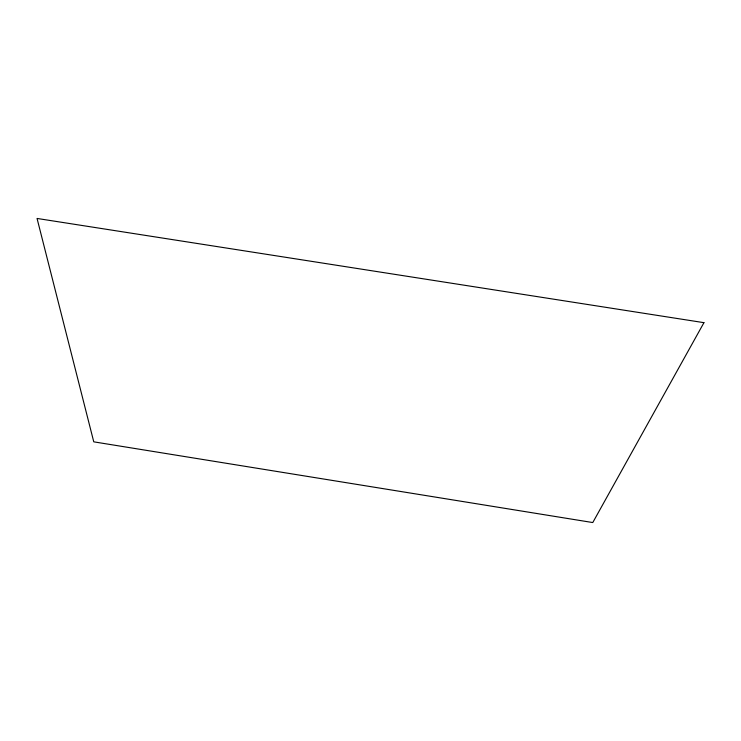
<?xml version="1.0" encoding="UTF-8"?>
<svg xmlns="http://www.w3.org/2000/svg" width="741" height="741" viewBox="0 0 741 741"><rect width="100%" height="100%" fill="white"/><g stroke="black" fill="none" stroke-linecap="round" stroke-linejoin="round"><path stroke-width="1.11" d="M703.95 322.668L592.772 522.553L93.764 441.84L37.05 218.447L703.95 322.668"/></g></svg>
